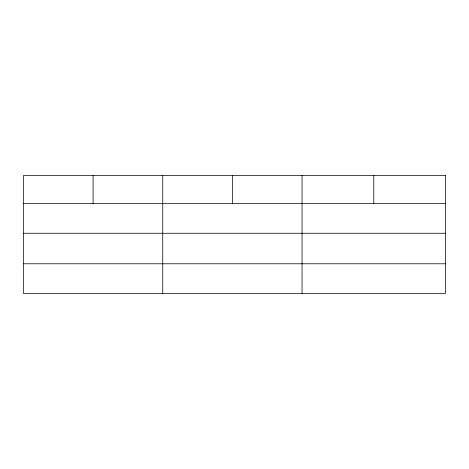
<?xml version="1.0" encoding="UTF-8"?>
<svg xmlns="http://www.w3.org/2000/svg" width="469" height="469" viewBox="0 0 469 469"><rect width="100%" height="100%" fill="white"/><g stroke="black" fill="none" stroke-linecap="round" stroke-linejoin="round"><path stroke-width="0.7" d="M23.45 203.646L445.55 203.646M23.45 233.263L445.55 233.263M23.45 263.783L445.55 263.783M373.793 175.599L373.793 203.646M302.036 175.599L302.036 293.401M232.389 175.599L232.389 203.646M162.743 175.599L162.743 293.401M93.097 175.599L93.097 203.646M445.55 175.599L23.45 175.599L23.45 293.401L445.55 293.401L445.55 175.599"/></g></svg>
